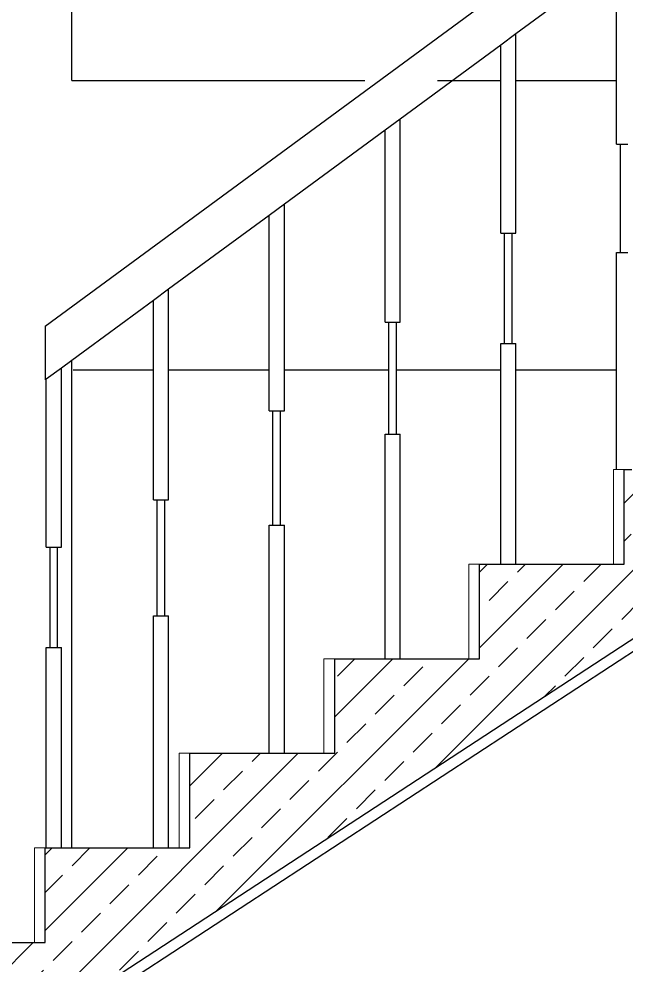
# Model space of a CAD drawing. Header units: millimetres. Extents: x 2232 to 85269, y -3593 to 5869.
# Drawn here: x 76431.9 to 76545.1, y 1844.7 to 2021.2 of the extents above; entities that cross this region are included whole.
import ezdxf

# ---------------------------------------------------------------- set-up
doc = ezdxf.new("R2010")
doc.units = ezdxf.units.MM
doc.layers.add('Standart', color=7, linetype='Continuous')
pattern_1 = [(45, (0, 0), (-7.07107, 7.07107), []), (45, (7.071, 0), (-7.07107, 7.07107), [5, -2.5])]

# ---------------------------------------------------------------- blocks, each defined once
blk = doc.blocks.new('IDE567Entity8373')
at = {"layer": 'Standart', "linetype": 'Continuous', "lineweight": -3}
h = blk.add_hatch(dxfattribs=at)
h.set_pattern_fill('ANSI33', color=171, scale=40, style=0)
h.set_pattern_definition(pattern_1)
h.paths.add_polyline_path([(405, -123.82), (403.24, -133.12), (363.75, -141.47), (362.28, -150.64), (342.33, -154.96), (312.25, -159.12), (310.9, -163.66), (280, -163.66), (280, -144.12), (312.25, -144.12), (312.25, -126.47), (363.75, -126.47), (363.75, -108.82), (405, -108.82)])
blk = doc.blocks.new('IDE567Entity8374')
at = {"layer": 'Standart', "linetype": 'Continuous', "lineweight": -3}
h = blk.add_hatch(dxfattribs=at)
h.set_pattern_fill('ANSI33', color=171, scale=40, style=0)
h.set_pattern_definition(pattern_1)
h.paths.add_polyline_path([(621, 17.35), (405, -123.82), (405, -91.18), (432, -91.18), (432, -73.53), (459, -73.53), (459, -55.88), (486, -55.88), (486, -38.24), (513, -38.24), (513, -20.59), (540, -20.59), (540, -2.94), (567, -2.94), (567, 14.71), (594, 14.71), (594, 32.35), (621, 32.35)])
blk = doc.blocks.new('IDE567Entity8872')
at = {"layer": 'Standart', "color": 159, "linetype": 'Continuous', "lineweight": -3}
blk.add_lwpolyline([(410, 52), (410, 398)], dxfattribs=at)
blk = doc.blocks.new('IDE567Entity9038')
at = {"layer": 'Standart', "color": 159, "linetype": 'Continuous', "lineweight": -3}
blk.add_lwpolyline([(410, 52), (464.6, 52)], dxfattribs=at)
blk = doc.blocks.new('IDE567Entity9039')
at = {"layer": 'Standart', "color": 159, "linetype": 'Continuous', "lineweight": -3}
blk.add_lwpolyline([(478.2, 52), (489.99, 52)], dxfattribs=at)
blk = doc.blocks.new('IDE567Entity9040')
at = {"layer": 'Standart', "color": 159, "linetype": 'Continuous', "lineweight": -3}
blk.add_lwpolyline([(492.81, 52), (511.59, 52)], dxfattribs=at)
blk = doc.blocks.new('IDE567Entity9046')
at = {"layer": 'Standart', "color": 159, "linetype": 'Continuous', "lineweight": -3}
blk.add_lwpolyline([(410.2, -2), (425.19, -2)], dxfattribs=at)
blk = doc.blocks.new('IDE567Entity9047')
at = {"layer": 'Standart', "color": 159, "linetype": 'Continuous', "lineweight": -3}
blk.add_lwpolyline([(428.01, -2), (446.79, -2)], dxfattribs=at)
blk = doc.blocks.new('IDE567Entity9048')
at = {"layer": 'Standart', "color": 159, "linetype": 'Continuous', "lineweight": -3}
blk.add_lwpolyline([(449.61, -2), (469.09, -2)], dxfattribs=at)
blk = doc.blocks.new('IDE567Entity9049')
at = {"layer": 'Standart', "color": 159, "linetype": 'Continuous', "lineweight": -3}
blk.add_lwpolyline([(470.51, -2), (489.99, -2)], dxfattribs=at)
blk = doc.blocks.new('IDE567Entity9050')
at = {"layer": 'Standart', "color": 159, "linetype": 'Continuous', "lineweight": -3}
blk.add_lwpolyline([(492.81, -2), (511.59, -2)], dxfattribs=at)
blk = doc.blocks.new('IDE567Entity9063')
at = {"layer": 'Standart', "color": 159, "linetype": 'Continuous', "lineweight": -3}
blk.add_lwpolyline([(410, -91.18), (410, -0.15)], dxfattribs=at)
blk = doc.blocks.new('IDE567Entity9214')
at = {"layer": 'Standart', "color": 134, "linetype": 'Continuous', "lineweight": -3}
blk.add_lwpolyline([(405.2, -91.18), (405.2, -53.76)], dxfattribs=at)
blk = doc.blocks.new('IDE567Entity9215')
at = {"layer": 'Standart', "color": 134, "linetype": 'Continuous', "lineweight": -3}
blk.add_lwpolyline([(405.9, -53.76), (405.9, -35.05)], dxfattribs=at)
blk = doc.blocks.new('IDE567Entity9216')
at = {"layer": 'Standart', "color": 134, "linetype": 'Continuous', "lineweight": -3}
blk.add_lwpolyline([(405.2, -35.05), (405.2, -3.68)], dxfattribs=at)
blk = doc.blocks.new('IDE567Entity9217')
at = {"layer": 'Standart', "color": 134, "linetype": 'Continuous', "lineweight": -3}
blk.add_lwpolyline([(405.2, -53.76), (405.9, -53.76)], dxfattribs=at)
blk = doc.blocks.new('IDE567Entity9218')
at = {"layer": 'Standart', "color": 134, "linetype": 'Continuous', "lineweight": -3}
blk.add_lwpolyline([(408.03, -91.18), (408.03, -53.76)], dxfattribs=at)
blk = doc.blocks.new('IDE567Entity9219')
at = {"layer": 'Standart', "color": 134, "linetype": 'Continuous', "lineweight": -3}
blk.add_lwpolyline([(407.32, -53.76), (407.32, -35.05)], dxfattribs=at)
blk = doc.blocks.new('IDE567Entity9220')
at = {"layer": 'Standart', "color": 134, "linetype": 'Continuous', "lineweight": -3}
blk.add_lwpolyline([(405.2, -35.05), (405.9, -35.05)], dxfattribs=at)
blk = doc.blocks.new('IDE567Entity9221')
at = {"layer": 'Standart', "color": 134, "linetype": 'Continuous', "lineweight": -3}
blk.add_lwpolyline([(408.03, -35.05), (408.03, -1.6)], dxfattribs=at)
blk = doc.blocks.new('IDE567Entity9222')
at = {"layer": 'Standart', "color": 134, "linetype": 'Continuous', "lineweight": -3}
blk.add_lwpolyline([(425.19, -91.18), (425.19, -47.88)], dxfattribs=at)
blk = doc.blocks.new('IDE567Entity9223')
at = {"layer": 'Standart', "color": 134, "linetype": 'Continuous', "lineweight": -3}
blk.add_lwpolyline([(425.89, -47.88), (425.89, -26.24)], dxfattribs=at)
blk = doc.blocks.new('IDE567Entity9224')
at = {"layer": 'Standart', "color": 134, "linetype": 'Continuous', "lineweight": -3}
blk.add_lwpolyline([(425.19, -26.24), (425.19, 11.02)], dxfattribs=at)
blk = doc.blocks.new('IDE567Entity9225')
at = {"layer": 'Standart', "color": 134, "linetype": 'Continuous', "lineweight": -3}
blk.add_lwpolyline([(425.19, -47.88), (425.89, -47.88)], dxfattribs=at)
blk = doc.blocks.new('IDE567Entity9226')
at = {"layer": 'Standart', "color": 134, "linetype": 'Continuous', "lineweight": -3}
blk.add_lwpolyline([(428.01, -91.18), (428.01, -47.88)], dxfattribs=at)
blk = doc.blocks.new('IDE567Entity9227')
at = {"layer": 'Standart', "color": 134, "linetype": 'Continuous', "lineweight": -3}
blk.add_lwpolyline([(427.31, -47.88), (427.31, -26.24)], dxfattribs=at)
blk = doc.blocks.new('IDE567Entity9228')
at = {"layer": 'Standart', "color": 134, "linetype": 'Continuous', "lineweight": -3}
blk.add_lwpolyline([(425.19, -26.24), (425.89, -26.24)], dxfattribs=at)
blk = doc.blocks.new('IDE567Entity9229')
at = {"layer": 'Standart', "color": 134, "linetype": 'Continuous', "lineweight": -3}
blk.add_lwpolyline([(428.01, -26.24), (428.01, 13.1)], dxfattribs=at)
blk = doc.blocks.new('IDE567Entity9230')
at = {"layer": 'Standart', "color": 134, "linetype": 'Continuous', "lineweight": -3}
blk.add_lwpolyline([(446.79, -73.53), (446.79, -30.94)], dxfattribs=at)
blk = doc.blocks.new('IDE567Entity9231')
at = {"layer": 'Standart', "color": 134, "linetype": 'Continuous', "lineweight": -3}
blk.add_lwpolyline([(447.49, -30.94), (447.49, -9.65)], dxfattribs=at)
blk = doc.blocks.new('IDE567Entity9232')
at = {"layer": 'Standart', "color": 134, "linetype": 'Continuous', "lineweight": -3}
blk.add_lwpolyline([(446.79, -9.65), (446.79, 26.9)], dxfattribs=at)
blk = doc.blocks.new('IDE567Entity9233')
at = {"layer": 'Standart', "color": 134, "linetype": 'Continuous', "lineweight": -3}
blk.add_lwpolyline([(446.79, -30.94), (447.49, -30.94)], dxfattribs=at)
blk = doc.blocks.new('IDE567Entity9234')
at = {"layer": 'Standart', "color": 134, "linetype": 'Continuous', "lineweight": -3}
blk.add_lwpolyline([(449.61, -73.53), (449.61, -30.94)], dxfattribs=at)
blk = doc.blocks.new('IDE567Entity9235')
at = {"layer": 'Standart', "color": 134, "linetype": 'Continuous', "lineweight": -3}
blk.add_lwpolyline([(448.91, -30.94), (448.91, -9.65)], dxfattribs=at)
blk = doc.blocks.new('IDE567Entity9236')
at = {"layer": 'Standart', "color": 134, "linetype": 'Continuous', "lineweight": -3}
blk.add_lwpolyline([(446.79, -9.65), (447.49, -9.65)], dxfattribs=at)
blk = doc.blocks.new('IDE567Entity9237')
at = {"layer": 'Standart', "color": 134, "linetype": 'Continuous', "lineweight": -3}
blk.add_lwpolyline([(449.61, -9.65), (449.61, 28.98)], dxfattribs=at)
blk = doc.blocks.new('IDE567Entity9238')
at = {"layer": 'Standart', "color": 134, "linetype": 'Continuous', "lineweight": -3}
blk.add_lwpolyline([(468.39, -55.88), (468.39, -14)], dxfattribs=at)
blk = doc.blocks.new('IDE567Entity9239')
at = {"layer": 'Standart', "color": 134, "linetype": 'Continuous', "lineweight": -3}
blk.add_lwpolyline([(469.09, -14), (469.09, 6.94)], dxfattribs=at)
blk = doc.blocks.new('IDE567Entity9240')
at = {"layer": 'Standart', "color": 134, "linetype": 'Continuous', "lineweight": -3}
blk.add_lwpolyline([(468.39, 6.94), (468.39, 42.78)], dxfattribs=at)
blk = doc.blocks.new('IDE567Entity9241')
at = {"layer": 'Standart', "color": 134, "linetype": 'Continuous', "lineweight": -3}
blk.add_lwpolyline([(468.39, -14), (469.09, -14)], dxfattribs=at)
blk = doc.blocks.new('IDE567Entity9242')
at = {"layer": 'Standart', "color": 134, "linetype": 'Continuous', "lineweight": -3}
blk.add_lwpolyline([(471.21, -55.88), (471.21, -14)], dxfattribs=at)
blk = doc.blocks.new('IDE567Entity9243')
at = {"layer": 'Standart', "color": 134, "linetype": 'Continuous', "lineweight": -3}
blk.add_lwpolyline([(470.51, -14), (470.51, 6.94)], dxfattribs=at)
blk = doc.blocks.new('IDE567Entity9244')
at = {"layer": 'Standart', "color": 134, "linetype": 'Continuous', "lineweight": -3}
blk.add_lwpolyline([(468.39, 6.94), (469.09, 6.94)], dxfattribs=at)
blk = doc.blocks.new('IDE567Entity9245')
at = {"layer": 'Standart', "color": 134, "linetype": 'Continuous', "lineweight": -3}
blk.add_lwpolyline([(471.21, 6.94), (471.21, 44.86)], dxfattribs=at)
blk = doc.blocks.new('IDE567Entity9246')
at = {"layer": 'Standart', "color": 134, "linetype": 'Continuous', "lineweight": -3}
blk.add_lwpolyline([(489.99, -38.24), (489.99, 2.94)], dxfattribs=at)
blk = doc.blocks.new('IDE567Entity9247')
at = {"layer": 'Standart', "color": 134, "linetype": 'Continuous', "lineweight": -3}
blk.add_lwpolyline([(490.69, 2.94), (490.69, 23.53)], dxfattribs=at)
blk = doc.blocks.new('IDE567Entity9248')
at = {"layer": 'Standart', "color": 134, "linetype": 'Continuous', "lineweight": -3}
blk.add_lwpolyline([(489.99, 23.53), (489.99, 58.67)], dxfattribs=at)
blk = doc.blocks.new('IDE567Entity9249')
at = {"layer": 'Standart', "color": 134, "linetype": 'Continuous', "lineweight": -3}
blk.add_lwpolyline([(489.99, 2.94), (490.69, 2.94)], dxfattribs=at)
blk = doc.blocks.new('IDE567Entity9250')
at = {"layer": 'Standart', "color": 134, "linetype": 'Continuous', "lineweight": -3}
blk.add_lwpolyline([(492.81, -38.24), (492.81, 2.94)], dxfattribs=at)
blk = doc.blocks.new('IDE567Entity9251')
at = {"layer": 'Standart', "color": 134, "linetype": 'Continuous', "lineweight": -3}
blk.add_lwpolyline([(492.11, 2.94), (492.11, 23.53)], dxfattribs=at)
blk = doc.blocks.new('IDE567Entity9252')
at = {"layer": 'Standart', "color": 134, "linetype": 'Continuous', "lineweight": -3}
blk.add_lwpolyline([(489.99, 23.53), (490.69, 23.53)], dxfattribs=at)
blk = doc.blocks.new('IDE567Entity9253')
at = {"layer": 'Standart', "color": 134, "linetype": 'Continuous', "lineweight": -3}
blk.add_lwpolyline([(492.81, 23.53), (492.81, 60.75)], dxfattribs=at)
blk = doc.blocks.new('IDE567Entity9254')
at = {"layer": 'Standart', "color": 134, "linetype": 'Continuous', "lineweight": -3}
blk.add_lwpolyline([(511.59, -20.59), (511.59, 19.88)], dxfattribs=at)
blk = doc.blocks.new('IDE567Entity9255')
at = {"layer": 'Standart', "color": 134, "linetype": 'Continuous', "lineweight": -3}
blk.add_lwpolyline([(512.29, 19.88), (512.29, 40.12)], dxfattribs=at)
blk = doc.blocks.new('IDE567Entity9256')
at = {"layer": 'Standart', "color": 134, "linetype": 'Continuous', "lineweight": -3}
blk.add_lwpolyline([(511.59, 40.12), (511.59, 74.55)], dxfattribs=at)
blk = doc.blocks.new('IDE567Entity9257')
at = {"layer": 'Standart', "color": 134, "linetype": 'Continuous', "lineweight": -3}
blk.add_lwpolyline([(511.59, 19.88), (512.29, 19.88)], dxfattribs=at)
blk = doc.blocks.new('IDE567Entity9260')
at = {"layer": 'Standart', "color": 134, "linetype": 'Continuous', "lineweight": -3}
blk.add_lwpolyline([(511.59, 40.12), (512.29, 40.12)], dxfattribs=at)
blk = doc.blocks.new('IDE567Entity9303')
at = {"layer": 'Standart', "color": 134, "linetype": 'Continuous', "lineweight": -3}
blk.add_lwpolyline([(405, -3.82), (405.2, -3.68)], dxfattribs=at)
blk = doc.blocks.new('IDE567Entity9304')
at = {"layer": 'Standart', "color": 134, "linetype": 'Continuous', "lineweight": -3}
blk.add_lwpolyline([(405, 6.18), (621, 165)], dxfattribs=at)
blk = doc.blocks.new('IDE567Entity9305')
at = {"layer": 'Standart', "color": 134, "linetype": 'Continuous', "lineweight": -3}
blk.add_lwpolyline([(405, 6.18), (405, -3.82)], dxfattribs=at)
blk = doc.blocks.new('IDE567Entity9616')
at = {"layer": 'Standart', "color": 159, "linetype": 'Continuous', "lineweight": -3}
blk.add_lwpolyline([(405, -108.82), (405, -91.18)], dxfattribs=at)
blk = doc.blocks.new('IDE567Entity9617')
at = {"layer": 'Standart', "color": 159, "linetype": 'Continuous', "lineweight": -3}
blk.add_lwpolyline([(363.75, -108.82), (403, -108.82)], dxfattribs=at)
blk = doc.blocks.new('IDE567Entity9618')
at = {"layer": 'Standart', "color": 159, "linetype": 'Continuous', "lineweight": -3}
blk.add_lwpolyline([(403, -108.82), (405, -108.82)], dxfattribs=at)
blk = doc.blocks.new('IDE567Entity9619')
at = {"layer": 'Standart', "color": 159, "linetype": 'Continuous', "lineweight": -3}
blk.add_lwpolyline([(405, -123.82), (648, 35)], dxfattribs=at)
blk = doc.blocks.new('IDE567Entity9620')
at = {"layer": 'Standart', "color": 159, "linetype": 'Continuous', "lineweight": -3}
blk.add_lwpolyline([(432, -91.18), (432, -73.53)], dxfattribs=at)
blk = doc.blocks.new('IDE567Entity9621')
at = {"layer": 'Standart', "color": 159, "linetype": 'Continuous', "lineweight": -3}
blk.add_lwpolyline([(405, -91.18), (405.2, -91.18)], dxfattribs=at)
blk = doc.blocks.new('IDE567Entity9622')
at = {"layer": 'Standart', "color": 159, "linetype": 'Continuous', "lineweight": -3}
blk.add_lwpolyline([(430, -91.18), (432, -91.18)], dxfattribs=at)
blk = doc.blocks.new('IDE567Entity9623')
at = {"layer": 'Standart', "color": 159, "linetype": 'Continuous', "lineweight": -3}
blk.add_lwpolyline([(459, -73.53), (459, -55.88)], dxfattribs=at)
blk = doc.blocks.new('IDE567Entity9624')
at = {"layer": 'Standart', "color": 159, "linetype": 'Continuous', "lineweight": -3}
blk.add_lwpolyline([(432, -73.53), (446.79, -73.53)], dxfattribs=at)
blk = doc.blocks.new('IDE567Entity9625')
at = {"layer": 'Standart', "color": 159, "linetype": 'Continuous', "lineweight": -3}
blk.add_lwpolyline([(457, -73.53), (459, -73.53)], dxfattribs=at)
blk = doc.blocks.new('IDE567Entity9626')
at = {"layer": 'Standart', "color": 159, "linetype": 'Continuous', "lineweight": -3}
blk.add_lwpolyline([(486, -55.88), (486, -38.24)], dxfattribs=at)
blk = doc.blocks.new('IDE567Entity9627')
at = {"layer": 'Standart', "color": 159, "linetype": 'Continuous', "lineweight": -3}
blk.add_lwpolyline([(459, -55.88), (468.39, -55.88)], dxfattribs=at)
blk = doc.blocks.new('IDE567Entity9628')
at = {"layer": 'Standart', "color": 159, "linetype": 'Continuous', "lineweight": -3}
blk.add_lwpolyline([(484, -55.88), (486, -55.88)], dxfattribs=at)
blk = doc.blocks.new('IDE567Entity9629')
at = {"layer": 'Standart', "color": 159, "linetype": 'Continuous', "lineweight": -3}
blk.add_lwpolyline([(513, -38.24), (513, -20.59)], dxfattribs=at)
blk = doc.blocks.new('IDE567Entity9630')
at = {"layer": 'Standart', "color": 159, "linetype": 'Continuous', "lineweight": -3}
blk.add_lwpolyline([(486, -38.24), (489.99, -38.24)], dxfattribs=at)
blk = doc.blocks.new('IDE567Entity9631')
at = {"layer": 'Standart', "color": 159, "linetype": 'Continuous', "lineweight": -3}
blk.add_lwpolyline([(511, -38.24), (513, -38.24)], dxfattribs=at)
blk = doc.blocks.new('IDE567Entity9633')
at = {"layer": 'Standart', "color": 159, "linetype": 'Continuous', "lineweight": -3}
blk.add_lwpolyline([(513, -20.59), (514.41, -20.59)], dxfattribs=at)
blk = doc.blocks.new('IDE567Entity9801')
at = {"layer": 'Standart', "color": 163, "linetype": 'Continuous', "lineweight": 5}
blk.add_lwpolyline([(403, -108.82), (403, -91.18)], dxfattribs=at)
blk = doc.blocks.new('IDE567Entity9802')
at = {"layer": 'Standart', "color": 163, "linetype": 'Continuous', "lineweight": 5}
blk.add_lwpolyline([(403, -91.18), (405, -91.18)], dxfattribs=at)
blk = doc.blocks.new('IDE567Entity9803')
at = {"layer": 'Standart', "color": 163, "linetype": 'Continuous', "lineweight": 5}
blk.add_lwpolyline([(430, -91.18), (430, -73.53)], dxfattribs=at)
blk = doc.blocks.new('IDE567Entity9804')
at = {"layer": 'Standart', "color": 163, "linetype": 'Continuous', "lineweight": 5}
blk.add_lwpolyline([(430, -73.53), (432, -73.53)], dxfattribs=at)
blk = doc.blocks.new('IDE567Entity9805')
at = {"layer": 'Standart', "color": 163, "linetype": 'Continuous', "lineweight": 5}
blk.add_lwpolyline([(457, -73.53), (457, -55.88)], dxfattribs=at)
blk = doc.blocks.new('IDE567Entity9806')
at = {"layer": 'Standart', "color": 163, "linetype": 'Continuous', "lineweight": 5}
blk.add_lwpolyline([(457, -55.88), (459, -55.88)], dxfattribs=at)
blk = doc.blocks.new('IDE567Entity9807')
at = {"layer": 'Standart', "color": 163, "linetype": 'Continuous', "lineweight": 5}
blk.add_lwpolyline([(484, -55.88), (484, -38.24)], dxfattribs=at)
blk = doc.blocks.new('IDE567Entity9808')
at = {"layer": 'Standart', "color": 163, "linetype": 'Continuous', "lineweight": 5}
blk.add_lwpolyline([(484, -38.24), (486, -38.24)], dxfattribs=at)
blk = doc.blocks.new('IDE567Entity9809')
at = {"layer": 'Standart', "color": 163, "linetype": 'Continuous', "lineweight": 5}
blk.add_lwpolyline([(511, -38.24), (511, -20.59)], dxfattribs=at)
blk = doc.blocks.new('IDE567Entity9810')
at = {"layer": 'Standart', "color": 163, "linetype": 'Continuous', "lineweight": 5}
blk.add_lwpolyline([(511, -20.59), (511.59, -20.59)], dxfattribs=at)
blk = doc.blocks.new('IDE567Entity10596')
at = {"layer": 'Standart', "color": 134, "linetype": 'Continuous', "lineweight": -3}
blk.add_lwpolyline([(405.9, -53.76), (407.32, -53.76)], dxfattribs=at)
blk = doc.blocks.new('IDE567Entity10597')
at = {"layer": 'Standart', "color": 134, "linetype": 'Continuous', "lineweight": -3}
blk.add_lwpolyline([(407.32, -53.76), (408.03, -53.76)], dxfattribs=at)
blk = doc.blocks.new('IDE567Entity10598')
at = {"layer": 'Standart', "color": 134, "linetype": 'Continuous', "lineweight": -3}
blk.add_lwpolyline([(405.9, -35.05), (407.32, -35.05)], dxfattribs=at)
blk = doc.blocks.new('IDE567Entity10599')
at = {"layer": 'Standart', "color": 134, "linetype": 'Continuous', "lineweight": -3}
blk.add_lwpolyline([(407.32, -35.05), (408.03, -35.05)], dxfattribs=at)
blk = doc.blocks.new('IDE567Entity10600')
at = {"layer": 'Standart', "color": 134, "linetype": 'Continuous', "lineweight": -3}
blk.add_lwpolyline([(425.89, -47.88), (427.31, -47.88)], dxfattribs=at)
blk = doc.blocks.new('IDE567Entity10601')
at = {"layer": 'Standart', "color": 134, "linetype": 'Continuous', "lineweight": -3}
blk.add_lwpolyline([(427.31, -47.88), (428.01, -47.88)], dxfattribs=at)
blk = doc.blocks.new('IDE567Entity10602')
at = {"layer": 'Standart', "color": 134, "linetype": 'Continuous', "lineweight": -3}
blk.add_lwpolyline([(425.89, -26.24), (427.31, -26.24)], dxfattribs=at)
blk = doc.blocks.new('IDE567Entity10603')
at = {"layer": 'Standart', "color": 134, "linetype": 'Continuous', "lineweight": -3}
blk.add_lwpolyline([(427.31, -26.24), (428.01, -26.24)], dxfattribs=at)
blk = doc.blocks.new('IDE567Entity10604')
at = {"layer": 'Standart', "color": 134, "linetype": 'Continuous', "lineweight": -3}
blk.add_lwpolyline([(447.49, -30.94), (448.91, -30.94)], dxfattribs=at)
blk = doc.blocks.new('IDE567Entity10605')
at = {"layer": 'Standart', "color": 134, "linetype": 'Continuous', "lineweight": -3}
blk.add_lwpolyline([(448.91, -30.94), (449.61, -30.94)], dxfattribs=at)
blk = doc.blocks.new('IDE567Entity10606')
at = {"layer": 'Standart', "color": 134, "linetype": 'Continuous', "lineweight": -3}
blk.add_lwpolyline([(447.49, -9.65), (448.91, -9.65)], dxfattribs=at)
blk = doc.blocks.new('IDE567Entity10607')
at = {"layer": 'Standart', "color": 134, "linetype": 'Continuous', "lineweight": -3}
blk.add_lwpolyline([(448.91, -9.65), (449.61, -9.65)], dxfattribs=at)
blk = doc.blocks.new('IDE567Entity10608')
at = {"layer": 'Standart', "color": 134, "linetype": 'Continuous', "lineweight": -3}
blk.add_lwpolyline([(469.09, -14), (470.51, -14)], dxfattribs=at)
blk = doc.blocks.new('IDE567Entity10609')
at = {"layer": 'Standart', "color": 134, "linetype": 'Continuous', "lineweight": -3}
blk.add_lwpolyline([(470.51, -14), (471.21, -14)], dxfattribs=at)
blk = doc.blocks.new('IDE567Entity10610')
at = {"layer": 'Standart', "color": 134, "linetype": 'Continuous', "lineweight": -3}
blk.add_lwpolyline([(469.09, 6.94), (470.51, 6.94)], dxfattribs=at)
blk = doc.blocks.new('IDE567Entity10611')
at = {"layer": 'Standart', "color": 134, "linetype": 'Continuous', "lineweight": -3}
blk.add_lwpolyline([(470.51, 6.94), (471.21, 6.94)], dxfattribs=at)
blk = doc.blocks.new('IDE567Entity10612')
at = {"layer": 'Standart', "color": 134, "linetype": 'Continuous', "lineweight": -3}
blk.add_lwpolyline([(490.69, 2.94), (492.11, 2.94)], dxfattribs=at)
blk = doc.blocks.new('IDE567Entity10613')
at = {"layer": 'Standart', "color": 134, "linetype": 'Continuous', "lineweight": -3}
blk.add_lwpolyline([(492.11, 2.94), (492.81, 2.94)], dxfattribs=at)
blk = doc.blocks.new('IDE567Entity10614')
at = {"layer": 'Standart', "color": 134, "linetype": 'Continuous', "lineweight": -3}
blk.add_lwpolyline([(490.69, 23.53), (492.11, 23.53)], dxfattribs=at)
blk = doc.blocks.new('IDE567Entity10615')
at = {"layer": 'Standart', "color": 134, "linetype": 'Continuous', "lineweight": -3}
blk.add_lwpolyline([(492.11, 23.53), (492.81, 23.53)], dxfattribs=at)
blk = doc.blocks.new('IDE567Entity10616')
at = {"layer": 'Standart', "color": 134, "linetype": 'Continuous', "lineweight": -3}
blk.add_lwpolyline([(512.29, 19.88), (513.71, 19.88)], dxfattribs=at)
blk = doc.blocks.new('IDE567Entity10618')
at = {"layer": 'Standart', "color": 134, "linetype": 'Continuous', "lineweight": -3}
blk.add_lwpolyline([(512.29, 40.12), (513.71, 40.12)], dxfattribs=at)
blk = doc.blocks.new('IDE567Entity10640')
at = {"layer": 'Standart', "color": 134, "linetype": 'Continuous', "lineweight": -3}
blk.add_lwpolyline([(405.2, -3.68), (408.03, -1.6)], dxfattribs=at)
blk = doc.blocks.new('IDE567Entity10641')
at = {"layer": 'Standart', "color": 134, "linetype": 'Continuous', "lineweight": -3}
blk.add_lwpolyline([(408.03, -1.6), (410, -0.15)], dxfattribs=at)
blk = doc.blocks.new('IDE567Entity10642')
at = {"layer": 'Standart', "color": 134, "linetype": 'Continuous', "lineweight": -3}
blk.add_lwpolyline([(410, -0.15), (425.19, 11.02)], dxfattribs=at)
blk = doc.blocks.new('IDE567Entity10643')
at = {"layer": 'Standart', "color": 134, "linetype": 'Continuous', "lineweight": -3}
blk.add_lwpolyline([(425.19, 11.02), (428.01, 13.1)], dxfattribs=at)
blk = doc.blocks.new('IDE567Entity10644')
at = {"layer": 'Standart', "color": 134, "linetype": 'Continuous', "lineweight": -3}
blk.add_lwpolyline([(428.01, 13.1), (446.79, 26.9)], dxfattribs=at)
blk = doc.blocks.new('IDE567Entity10645')
at = {"layer": 'Standart', "color": 134, "linetype": 'Continuous', "lineweight": -3}
blk.add_lwpolyline([(446.79, 26.9), (449.61, 28.98)], dxfattribs=at)
blk = doc.blocks.new('IDE567Entity10646')
at = {"layer": 'Standart', "color": 134, "linetype": 'Continuous', "lineweight": -3}
blk.add_lwpolyline([(449.61, 28.98), (468.39, 42.78)], dxfattribs=at)
blk = doc.blocks.new('IDE567Entity10647')
at = {"layer": 'Standart', "color": 134, "linetype": 'Continuous', "lineweight": -3}
blk.add_lwpolyline([(468.39, 42.78), (471.21, 44.86)], dxfattribs=at)
blk = doc.blocks.new('IDE567Entity10648')
at = {"layer": 'Standart', "color": 134, "linetype": 'Continuous', "lineweight": -3}
blk.add_lwpolyline([(471.21, 44.86), (489.99, 58.67)], dxfattribs=at)
blk = doc.blocks.new('IDE567Entity10649')
at = {"layer": 'Standart', "color": 134, "linetype": 'Continuous', "lineweight": -3}
blk.add_lwpolyline([(489.99, 58.67), (492.81, 60.75)], dxfattribs=at)
blk = doc.blocks.new('IDE567Entity10650')
at = {"layer": 'Standart', "color": 134, "linetype": 'Continuous', "lineweight": -3}
blk.add_lwpolyline([(492.81, 60.75), (511.59, 74.55)], dxfattribs=at)
blk = doc.blocks.new('IDE567Entity10858')
at = {"layer": 'Standart', "color": 159, "linetype": 'Continuous', "lineweight": -3}
blk.add_lwpolyline([(405.2, -91.18), (408.03, -91.18)], dxfattribs=at)
blk = doc.blocks.new('IDE567Entity10859')
at = {"layer": 'Standart', "color": 159, "linetype": 'Continuous', "lineweight": -3}
blk.add_lwpolyline([(408.03, -91.18), (410, -91.18)], dxfattribs=at)
blk = doc.blocks.new('IDE567Entity10860')
at = {"layer": 'Standart', "color": 159, "linetype": 'Continuous', "lineweight": -3}
blk.add_lwpolyline([(410, -91.18), (425.19, -91.18)], dxfattribs=at)
blk = doc.blocks.new('IDE567Entity10861')
at = {"layer": 'Standart', "color": 159, "linetype": 'Continuous', "lineweight": -3}
blk.add_lwpolyline([(425.19, -91.18), (428.01, -91.18)], dxfattribs=at)
blk = doc.blocks.new('IDE567Entity10862')
at = {"layer": 'Standart', "color": 159, "linetype": 'Continuous', "lineweight": -3}
blk.add_lwpolyline([(428.01, -91.18), (430, -91.18)], dxfattribs=at)
blk = doc.blocks.new('IDE567Entity10863')
at = {"layer": 'Standart', "color": 159, "linetype": 'Continuous', "lineweight": -3}
blk.add_lwpolyline([(446.79, -73.53), (449.61, -73.53)], dxfattribs=at)
blk = doc.blocks.new('IDE567Entity10864')
at = {"layer": 'Standart', "color": 159, "linetype": 'Continuous', "lineweight": -3}
blk.add_lwpolyline([(449.61, -73.53), (457, -73.53)], dxfattribs=at)
blk = doc.blocks.new('IDE567Entity10865')
at = {"layer": 'Standart', "color": 159, "linetype": 'Continuous', "lineweight": -3}
blk.add_lwpolyline([(468.39, -55.88), (471.21, -55.88)], dxfattribs=at)
blk = doc.blocks.new('IDE567Entity10866')
at = {"layer": 'Standart', "color": 159, "linetype": 'Continuous', "lineweight": -3}
blk.add_lwpolyline([(471.21, -55.88), (484, -55.88)], dxfattribs=at)
blk = doc.blocks.new('IDE567Entity10867')
at = {"layer": 'Standart', "color": 159, "linetype": 'Continuous', "lineweight": -3}
blk.add_lwpolyline([(489.99, -38.24), (492.81, -38.24)], dxfattribs=at)
blk = doc.blocks.new('IDE567Entity10868')
at = {"layer": 'Standart', "color": 159, "linetype": 'Continuous', "lineweight": -3}
blk.add_lwpolyline([(492.81, -38.24), (511, -38.24)], dxfattribs=at)
blk = doc.blocks.new('IDE567Entity10912')
at = {"layer": 'Standart', "color": 163, "linetype": 'Continuous', "lineweight": 5}
blk.add_lwpolyline([(511.59, -20.59), (513, -20.59)], dxfattribs=at)
blk = doc.blocks.new('IDE567Entity10953')
at = {"layer": 'Standart', "color": 11, "linetype": 'Continuous', "lineweight": -3}
blk.add_lwpolyline([(410, -122.94), (648.6, 33)], dxfattribs=at)

msp = doc.modelspace()

# ---------------------------------------------------------------- block references
at = {"layer": 'Standart'}
for name in ['IDE567Entity8872', 'IDE567Entity9304', 'IDE567Entity10650', 'IDE567Entity9256', 'IDE567Entity10649', 'IDE567Entity9253', 'IDE567Entity10648', 'IDE567Entity9248', 'IDE567Entity9038', 'IDE567Entity9039', 'IDE567Entity9040', 'IDE567Entity10647', 'IDE567Entity9245', 'IDE567Entity10646', 'IDE567Entity9240', 'IDE567Entity9260', 'IDE567Entity9255', 'IDE567Entity10618', 'IDE567Entity9619', 'IDE567Entity8374', 'IDE567Entity10953', 'IDE567Entity10645', 'IDE567Entity9237', 'IDE567Entity10644', 'IDE567Entity9232', 'IDE567Entity9252', 'IDE567Entity9247', 'IDE567Entity10614', 'IDE567Entity9251', 'IDE567Entity10615', 'IDE567Entity9254', 'IDE567Entity9257', 'IDE567Entity10616', 'IDE567Entity10643', 'IDE567Entity9229', 'IDE567Entity10642', 'IDE567Entity9224', 'IDE567Entity9305', 'IDE567Entity9244', 'IDE567Entity9239', 'IDE567Entity10610', 'IDE567Entity9243', 'IDE567Entity10611', 'IDE567Entity9246', 'IDE567Entity9249', 'IDE567Entity10612', 'IDE567Entity10613', 'IDE567Entity9250', 'IDE567Entity10640', 'IDE567Entity10641', 'IDE567Entity9221', 'IDE567Entity9063', 'IDE567Entity9046', 'IDE567Entity9047', 'IDE567Entity9048', 'IDE567Entity9049', 'IDE567Entity9050', 'IDE567Entity9303', 'IDE567Entity9216', 'IDE567Entity9236', 'IDE567Entity9231', 'IDE567Entity10606', 'IDE567Entity9235', 'IDE567Entity10607', 'IDE567Entity9238', 'IDE567Entity9241', 'IDE567Entity10608', 'IDE567Entity10609', 'IDE567Entity9242', 'IDE567Entity9809', 'IDE567Entity9810', 'IDE567Entity10912', 'IDE567Entity9629', 'IDE567Entity9633', 'IDE567Entity9228', 'IDE567Entity9223', 'IDE567Entity10602', 'IDE567Entity9227', 'IDE567Entity10603', 'IDE567Entity9230', 'IDE567Entity9233', 'IDE567Entity10604', 'IDE567Entity10605', 'IDE567Entity9234', 'IDE567Entity9220', 'IDE567Entity9215', 'IDE567Entity10598', 'IDE567Entity9219', 'IDE567Entity10599', 'IDE567Entity9807', 'IDE567Entity9808', 'IDE567Entity9626', 'IDE567Entity9630', 'IDE567Entity10867', 'IDE567Entity10868', 'IDE567Entity9631', 'IDE567Entity9222', 'IDE567Entity9225', 'IDE567Entity10600', 'IDE567Entity10601', 'IDE567Entity9226', 'IDE567Entity9214', 'IDE567Entity9217', 'IDE567Entity10596', 'IDE567Entity10597', 'IDE567Entity9218', 'IDE567Entity9805', 'IDE567Entity9806', 'IDE567Entity9623', 'IDE567Entity9627', 'IDE567Entity10865', 'IDE567Entity10866', 'IDE567Entity9628', 'IDE567Entity9803', 'IDE567Entity9804', 'IDE567Entity9620', 'IDE567Entity9624', 'IDE567Entity10863', 'IDE567Entity10864', 'IDE567Entity9625', 'IDE567Entity9801', 'IDE567Entity9802', 'IDE567Entity9616', 'IDE567Entity9621', 'IDE567Entity10858', 'IDE567Entity10859', 'IDE567Entity10860', 'IDE567Entity10861', 'IDE567Entity10862', 'IDE567Entity9622', 'IDE567Entity8373', 'IDE567Entity9617', 'IDE567Entity9618']:
    msp.add_blockref(name, (76031.79, 1957.74), dxfattribs=at)

doc.saveas('drawing.dxf')
